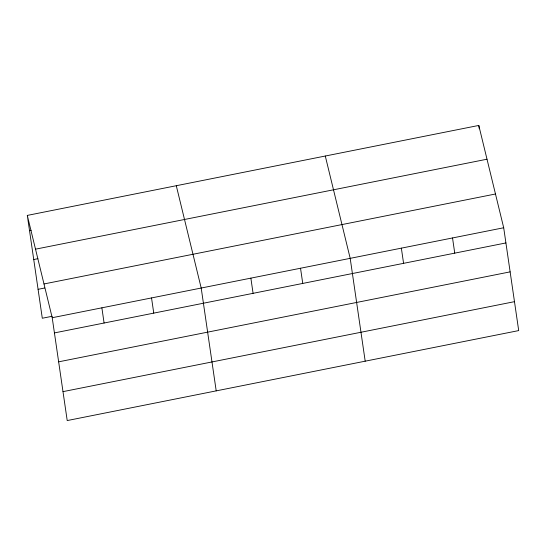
<?xml version="1.0" encoding="UTF-8"?>
<svg xmlns="http://www.w3.org/2000/svg" width="546" height="546" viewBox="0 0 546 546"><rect width="100%" height="100%" fill="white"/><g stroke="black" fill="none" stroke-linecap="round" stroke-linejoin="round"><path stroke-width="0.82" d="M27.3 215.411L478.787 125.437L503.699 227.757L518.7 330.589L67.213 420.563L52.211 317.724L27.3 215.411L42.301 318.243L52.232 316.264M29.518 230.596L31.17 230.269M35.524 249.174L487.005 159.207M33.736 259.521L37.872 258.695M43.994 283.961L495.475 193.994M38.084 289.319L44.704 288.001M52.211 317.724L503.699 227.757M54.429 332.917L505.917 242.943M58.647 361.834L510.135 271.867M62.995 391.639L514.482 301.665M325.28 156.026L350.191 258.347L365.192 361.179M176.29 185.722L201.201 288.035L216.202 390.868M478.787 125.437L479.279 128.815M452.532 237.954L454.743 253.139M401.358 248.15L403.576 263.336M300.532 268.243L302.743 283.429M250.867 278.139L253.078 293.325M151.535 297.932L153.754 313.117M101.877 307.828L104.088 323.014"/></g></svg>
